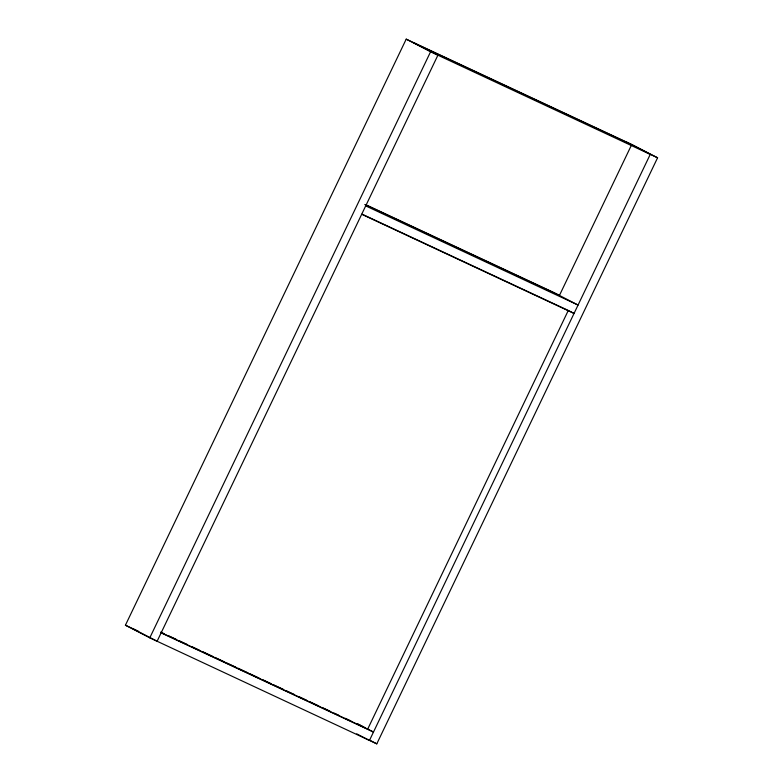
<?xml version="1.0" encoding="UTF-8"?>
<svg xmlns="http://www.w3.org/2000/svg" width="783" height="783" viewBox="0 0 783 783"><rect width="100%" height="100%" fill="white"/><g stroke="black" fill="none" stroke-linecap="round" stroke-linejoin="round"><path stroke-width="1.17" d="M125.417 625.216L406.211 39.15L633.212 145.168L657.583 157.784L376.789 743.85L149.788 637.832L125.417 625.216L138.268 631.215M149.788 637.832L430.581 51.766L406.211 39.15M419.296 45.551L631.646 144.728L559.444 295.426L364.78 204.52M430.581 51.766L657.583 157.784M365.661 204.637L553.679 292.451L578.06 305.067L365.7 205.89M362.568 214.385L568.292 310.459L367.716 729.081L160.897 632.488M361.697 214.258L574.047 313.435L568.752 310.694M160.672 632.087L163.99 633.633M168.414 635.698L176.155 639.32M179.473 640.866L187.215 644.487M191.639 646.552L199.381 650.164M202.699 651.71L212.653 656.36M214.865 657.397L224.819 662.046M227.031 663.074L235.879 667.214M238.091 668.242L248.045 672.891M250.257 673.928L259.104 678.058M262.422 679.605L271.27 683.735M273.482 684.773L283.436 689.422M286.754 690.968L294.496 694.59M298.92 696.655L306.662 700.266M309.98 701.822L318.828 705.953M322.146 707.499L329.888 711.121M334.312 713.186L338.736 715.251M345.372 718.344L350.901 720.928M357.537 724.03L361.961 726.095M161.122 632.879L373.481 732.056L367.119 728.767M625.891 141.743L650.262 154.359L369.468 740.434L356.745 733.847M413.532 42.566L437.912 55.182L157.109 641.257L132.738 628.641M357.577 723.825L364.995 727.671M368.313 739.465L376.789 743.85"/></g></svg>
